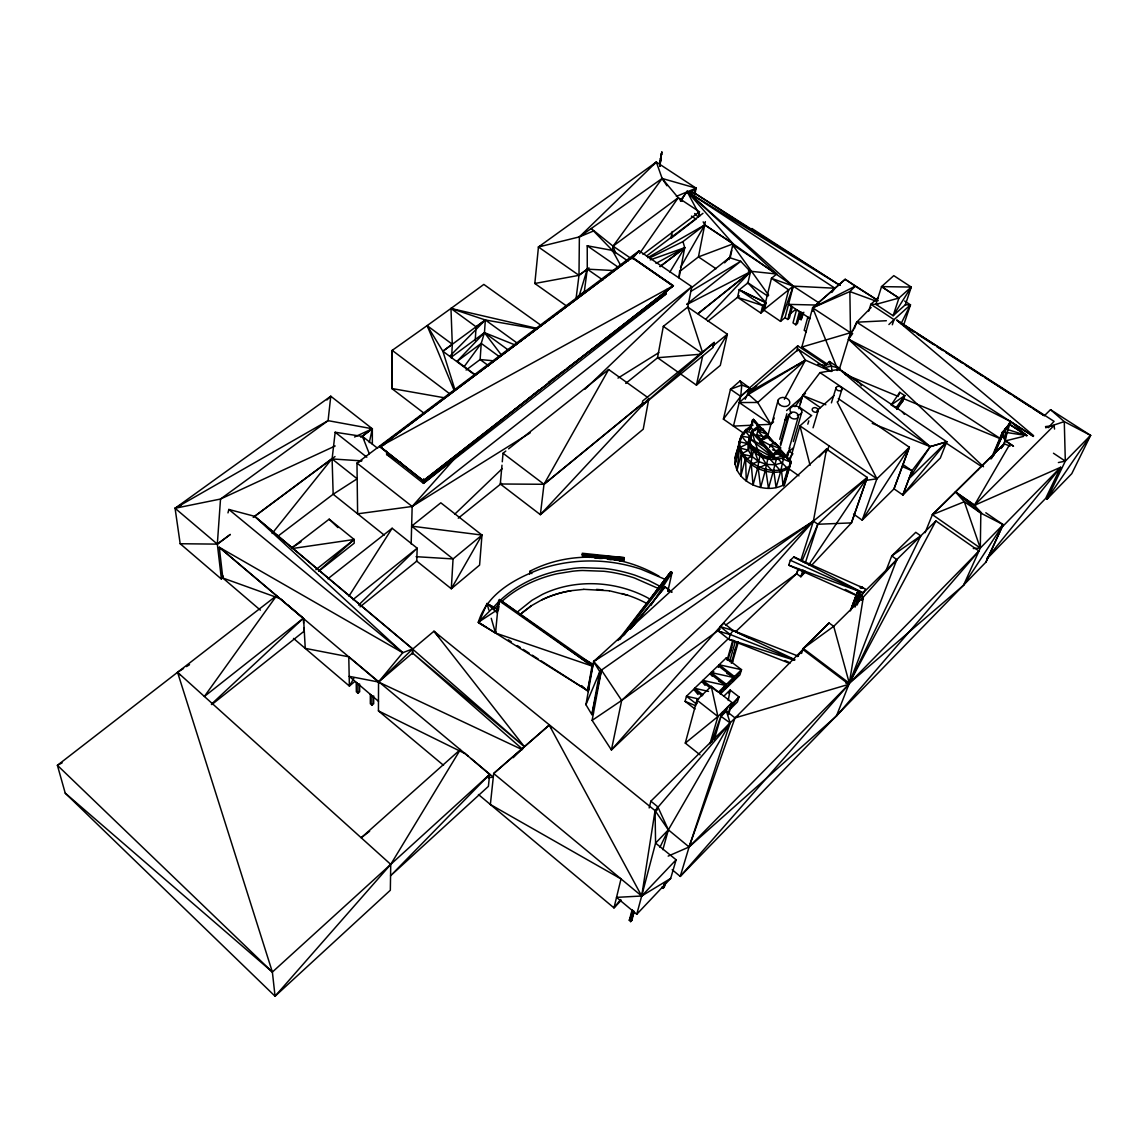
<?xml version="1.0" encoding="UTF-8"?>
<svg xmlns="http://www.w3.org/2000/svg" width="1148" height="1148" viewBox="0 0 1148 1148"><rect width="100%" height="100%" fill="white"/><g stroke="black" fill="none" stroke-linecap="round" stroke-linejoin="round"><path stroke-width="1.5" d="M661.004 157.089L660.502 159.17L661.463 153.775L659.54 164.02M443.53 765.314L378.438 710.885L378.539 682.012L402.761 652.695L412.663 648.936L412.548 652.997L378.524 682.027L349.193 676.33L378.481 701.299M673.374 285.709L423.311 480.61L380.045 446.572L632.003 257.224L673.374 285.709L423.296 481.012L380.045 446.988L632.003 257.224L673.302 286.125L631.931 257.64L380.045 446.572L423.296 481.012L673.374 285.709L380.045 446.572M666.758 289.425L665.912 294.118L423.454 483.351L386.618 454.45L386.661 451.379M694.77 195.074L696.09 188.157L656.326 162.055L579.367 236.904L578.994 275.333L575.952 299.484M753.145 429.94L751.093 427.659C717.256 447.978 763.305 483.767 787.815 468.7L776.794 457.65C766.132 458.282 754.451 453.331 750.232 442.985L749.716 436.369L752.471 430.486L758.139 426.123L757.379 429.022M411.156 543.922L412.161 506.469L456.129 456.947M412.505 654.087L412.663 648.936L254.626 516.313L228.839 509.454L227.978 512.898M423.612 478.802L423.454 483.351L539.115 389.904M668.193 591.421L668.366 588.02M451.609 358.104L452.298 344.257L427.128 325.616L392.2 350.355L391.769 388.498L423.956 413.151M475.2 340.669L476.09 326.807L485.346 319.976L535.37 328.759M454.178 390.492L427.128 325.616L450.963 308.453L485.346 319.976L484.456 332.647L481.242 343.396L480.122 359.539L466.088 370.058M497.873 610.994L499.466 599.529L592.942 664.95L587.647 690.666L478.343 622.273C486.738 594.033 514.763 578.635 540.608 569.006C564.787 560.841 590.933 558.976 616.089 563.037A144.017 121.358 10.9 0 1 641.029 569.178L664.663 579.152M411.644 526.143L481.973 535.083L451.308 588.752L453.058 558.933L411.63 526.143L440.818 502.81L481.973 535.083L479.591 565.103L451.308 588.752L416.408 560.827M994.01 455.196L1002.29 436.039L1002.606 431.892M647.458 397.28L608.655 369.512L543.994 484.269L540.364 514.663L648.907 398.313L643.224 429.209L540.364 514.663L500.298 483.997L501.977 465.213M502.279 461.797L503.039 453.259L505.809 451.049M493.726 609.516L493.984 606.747C508.851 590.158 528.912 578.793 550.251 572.795A117.613 98.599 10.5 0 1 557.684 570.9L573.024 568.432A109.146 91.237 10.4 0 1 579.697 567.83A87.922 72.984 10.1 0 1 583.026 567.7L604.322 568.475A116.838 97.91 10.6 0 1 612.128 569.523A131.403 110.595 10.7 0 1 634.973 575.191L648.591 580.414L661.162 586.886M592.942 664.95L592.009 666.027L495.52 633.036L498.648 600.418L592.009 666.027L587.647 690.666L541.239 660.918M498.476 609.818L498.806 606.388M565.935 305.555L534.825 283.484L538.455 246.992L656.34 162.055L662.138 178.471L666.945 185.775M679.099 276.137L679.673 270.957M757.493 468.499L760.22 454.163L766.29 464.366L771.987 470.565M277.629 536.389L333.15 494.257L357.186 478.788L332.102 458.956L335.173 432.236L362.51 436.455L377.678 448.351M529.687 574.187L530.046 571.159C570.125 550.308 620.523 553.393 659.096 576.267M660.875 158.611L659.684 166.259M632.462 915.386L631.874 920.352L630.697 921.543L629.348 920.38L632.074 909.962L633.452 911.139L630.697 921.543L632.074 909.962M584.332 291.606L587.274 269.177L587.231 245.787L612.458 250.422L628.056 261.113M612.314 251.441L613.089 246.146L662.152 178.471L696.075 188.143L693.736 192.864M661.75 887.217L663.099 888.351L664.233 887.189L664.721 883.831M661.148 157.692L659.741 166.446M660 163.834L661.894 151.78L661.061 155.597M750.892 462.988L753.82 449.126L758.297 461.367L766.29 464.366L774.785 464.84L782.462 462.701L784.515 455.512L776.794 457.65L773.537 470.063M624.024 558.889L624.297 557.67L582.28 553.25L582.366 554.484L624.067 558.703L623.881 559.837L582.51 555.56L582.395 554.312M412.663 649.122L433.958 631.228L655.063 810.631L641.675 896L636.781 914.253L616.533 897.377L641.675 896L670.676 878.435L676.115 859.795L655.58 843.106L655.063 810.631L730.157 722.967L802.926 649.538L848.903 684.294L680.233 876.426L672.183 869.71M796.899 351.144L797.745 345.835L826.66 365.164M705.331 221.636L698.443 256.908L679.673 271.473M661.191 155.64L661.506 153.976L661.119 155.984M765.443 469.288L768.27 457.162L779.607 469.776M593.487 713.08L591.866 714.63L585.939 704.7L593.616 661.549L826.531 449.112L867.242 477.496L851.457 522.9L811.679 565.218M695.659 219.268L670.949 238.397L672.197 231.466M641.832 405.861L642.708 400.953L714.243 342.434L713.152 347.399L641.832 405.861L714.243 342.434M728.234 700.467L730.114 690.02L739.025 696.936L737.432 701.945L730.056 709.335M819.155 456.933L826.531 449.112L813.401 521.092L800.917 560.109M657.546 357.717L663.314 326.362L687.767 307.047L727.358 334.226L720.298 365.408L696.42 385.125L657.546 357.717L701.299 354.172M727.961 639.02L611.425 749.96L592.124 720.37L601.452 670.102L813.401 521.092L867.242 477.496L851.443 522.9L817.85 524.249L813.401 521.092L593.616 661.549L599.773 671.68L591.866 714.63L601.452 670.102L593.616 661.549L599.285 657.216M679.028 277.916L684.725 247.667L682.974 241.597L704.786 224.922L733.242 243.807L732.524 247.164M687.695 307.391L691.799 286.67L639.135 250.824L356.971 463.103L357.616 513.83L412.161 506.469L530.218 432.839M660.947 157.018L660.531 159.055M781.142 469.36L782.462 462.701M719.983 629.204L621.685 700.424L611.41 749.96L813.415 521.092L621.671 700.424L592.124 720.37M702.691 355.751L696.42 385.125L727.358 334.226L712.506 346.323M589.728 557.368L582.61 556.622L582.538 555.374L623.794 559.722L623.522 560.942L614.639 559.994M659.713 166.173L659.957 165.125M729.066 259.577L733.17 243.864L793.254 286.139L819.572 303.287M730.329 257.209L731.793 250.508M369.283 442.583L372.339 428.778L330.767 396.218L175.07 508.263L180.179 543.736L221.421 579.08L223.085 575.937M750.72 428.29L752.6 419.852L753.504 419.436L774.756 443.142M1003.467 445.639L1010.47 421.474L848.501 339.22L856.724 322.186L871.16 307.463M667.82 591.407L672.068 572.508L670.819 571.776L617.997 640.512M737.547 297.332L739.255 289.813L747.951 282.824L766.06 302.785L764.209 310.276L760.866 313.06L737.547 297.332L762.702 305.569L766.046 302.785L739.269 289.813L762.702 305.569L760.866 313.06L766.046 302.785M747.779 283.556L750.534 271.689L740.733 261.285L729.497 257.626L690.809 288.277M789.81 447.72L787.141 457.621M723.398 419.135L730.458 389.287L740.03 380.949L749.96 388.11L740.733 396.347L723.398 419.135L743.359 432.983M765.329 303.259L771.456 278.318L776.722 274.013L687.092 191.486L680.477 200.785M581.606 685.614L588.221 691.613L589.125 688.283M748.309 394.74L750.06 388.182L740.747 396.347L733.443 426.123L753.059 425.162M738.551 447.777C723.355 474.928 759.904 496.768 783.022 485.231L788.36 466.82C763.822 481.945 717.672 445.941 751.581 425.75L750.706 429.137M739.398 444.391L741.967 434.231L735.165 458.468L739.843 439.871L735.064 464.495L739.757 445.912L736.959 470.58L741.68 452.039L740.79 476.305L745.583 457.794L746.272 481.242L751.136 462.759L753.045 485.059L757.996 466.619L760.622 487.469L765.687 469.044L768.486 488.345L773.652 469.934L776.091 487.541L781.343 469.13L783.022 485.231M649.165 807.934L650.887 801.175L657.847 806.886L668.366 829.846L689.101 846.98L680.233 876.426L985.902 562.161L1003.137 524.65L985.802 512.754M744.923 432.782L745.784 429.381L743.961 434.418M750.405 428.434L752.6 419.852L762.042 430.4M752.184 424.588L753.504 419.436L765.027 432.739M742.641 453.187L748.367 450.217L747.85 443.616L749.716 436.369L748.367 450.217L751.926 456.344L758.297 461.367L750.634 464.653M750.979 436.283L752.471 430.486L747.85 443.616L739.283 447.82L748.367 450.217L750.232 442.985L751.926 456.344L745.095 459.688M694.999 709.019L685.126 701.371L686.461 696.233L693.751 689.274L702.16 695.817M831.87 292.467L834.998 288.234L793.254 286.139L763.693 309.917L780.54 321.368L785.06 317.652L793.268 286.139L687.092 191.486L680.477 200.9M656.957 810.258L657.847 806.886L655.393 811.607M756.79 434.647L763.147 436.814L757.795 430.816L767.869 434.561L763.147 436.814L762.129 440.645L756.79 434.647L757.795 430.816L762.502 428.563L767.869 434.561L766.835 438.393M633.452 911.139L629.348 920.38L632.074 913.234M785.06 317.652L787.815 319.488L791.302 306.215L788.518 304.378L817.132 305.067M792.464 306.473L789.408 318.082L787.815 319.488M634.227 911.426L631.874 920.352L630.51 919.189M779.966 450.533L772.346 455.856L772.877 453.962L779.966 450.533L779.42 452.441L772.346 455.856L759.775 441.75L760.292 439.842L767.366 436.455L770.38 440.459M795.851 324.798L799.41 311.553L796.54 309.673L793.01 322.918L795.851 324.798L797.458 323.435L800.572 311.854M768.184 434.331L770.896 424.301L774.254 418.03M803.815 312.256L801.117 319.704L799.812 318.857L801.605 312.227M700.079 754.882L685.284 743.086L696.908 700.05L711.243 686.317L732.123 702.648L728.535 714.558M772.877 419.58L778.157 400.021M801.204 316.389L802.093 313.074M801.117 319.704L802.911 313.074M719.279 629.778L720.169 626.55L723.757 623.149L733.098 630.51L749.056 638.044M769.619 447.404L770.308 444.864L775.029 442.597L780.453 448.653L779.392 452.456M662.855 849.692L668.366 829.832L730.157 722.967L726.383 711.172L721.03 716.395L730.171 722.967L689.101 846.98L668.165 856.107M828.296 364.791L801.821 347.069L812.655 307.822L845.186 279.294L878.22 300.661M779.736 439.325L786.854 413.754M780.324 443.989L787.471 418.446M718.361 667.347L719.093 664.749L726.182 657.976L741.493 669.686L739.943 674.881L732.926 681.697L734.447 676.531L741.493 669.686L719.093 664.749L734.447 676.531L726.813 673.532M780.726 445.467L789.551 414.026M798.434 656.226L733.098 630.51L730.228 634.514L728.865 639.336L789.738 663.357M800.314 403.723L802.653 395.457L819.973 372.626L839.346 369.254M798.865 408.717L802.653 395.472L805.48 393.448M727.115 660.071L732.797 640.225M727.875 660.258L733.558 640.426L735.308 641.718L729.597 661.535M730.329 652.136L731.75 647.171M786.251 457.22L787.672 452.326L793.34 447.95M789.207 448.394L798.219 416.997A4.592 3.401 14.6 0 0 792.837 412.046A4.592 3.401 14.6 0 0 790.585 417.499A4.592 3.401 14.6 0 0 798.219 416.997M664.405 883.802L663.099 888.351L664.893 883.3M664.233 887.189L665.539 882.64M793.34 441.578L801.706 412.548M737.49 641.675L731.262 663.142L732.582 661.822L738.351 641.99M789.68 461.252L799.955 425.851L811.708 415.389M734.218 653.37L735.653 648.405M716.826 691.225L702.82 680.391L710.009 673.532L725.378 685.385L723.871 690.536L720.356 694.023M783.467 485.733L791.273 461.582L784.371 485.303L783.467 485.733L790.355 462.027L791.273 461.582L780.654 449.729M713.855 671.709L711.014 672.513L733.5 677.492L731.965 682.658L724.905 689.532L726.411 684.366L733.5 677.492L718.16 665.697L711.014 672.513L726.411 684.366L718.763 681.338M709.952 743.832L717.916 716.539L711.258 686.332M714.185 739.671L722.236 712.32L711.459 742.455M807.805 424.172L808.795 420.828M729.109 693.449L730.114 690.02L723.929 696.09M726.067 712.191L727.588 707.096L732.123 702.648L728.334 712.678M813.057 427.802L818.108 410.927A3.071 2.253 15.1 0 0 814.477 407.626A3.071 2.253 15.1 0 0 813.014 411.271A3.071 2.253 15.1 0 0 818.108 410.927M579.037 296.299L587.274 269.163L613.319 270.512M839.116 370L850.481 332.719L849.864 291.578L876.154 301.163M831.425 402.862L836.117 387.579M838.169 401.441L841.871 389.531A3.042 2.21 15.4 0 0 838.255 386.288A3.042 2.21 15.4 0 0 836.849 389.861A3.042 2.21 15.4 0 0 841.871 389.531M845.373 589.469L860.986 597.563L788.776 565.189L790.312 560.267L793.828 556.967L865.492 589.01L861.588 595.956M868.692 311.108L870.844 304.277L878.392 297.476M825.469 452.513L826.531 449.098M827.378 450.82L828.956 445.797M875.953 304.349L881.549 286.613L893.79 275.649L911.268 287.072L905.356 304.765L893.115 315.743L875.953 304.349L898.941 298.049L911.268 287.072L881.549 286.613L898.941 298.049L893.115 315.743L911.268 287.072M735.739 631.615L796.597 573.684L798.219 568.59M803.026 569.982L800.83 576.755L796.583 573.684L725.766 625.014M805.222 563.209L817.85 524.249L867.257 477.496L808.766 564.916M892.326 324.769L894.019 319.661L910.464 304.851L904.653 301.02M630.697 921.543L634.069 911.584M903.763 324.683L910.464 304.851L905.298 304.78M801.548 653.456L803.299 648.462L829.043 622.977L833.706 626.334L849.333 683.232L836.418 716.065L689.087 846.966L735.021 717.916L737.992 716.022M898.784 395.084L899.731 392.329L904.724 395.63L902.787 401.111L896.904 409.362M838.313 398.629L909.388 447.261L876.9 478.788L862.205 520.159L853.524 514.06M786.753 457.435L789.02 451.092L792.881 453.733L788.131 460.233M857.886 591.062L851.271 608.87L856.078 595.927M853.969 602.686L855.734 597.821L852.62 605.943L853.395 604.293M854.313 328.802L856.738 322.201L886.371 320.723M893.976 488.904L909.374 447.261L862.205 520.159L893.976 488.904L909.388 447.261M856.925 593.1L850.324 610.894L860.656 592.081L856.925 593.1L859.852 594.19L855.03 607.12M862.851 587.876C854.012 584.676 868.362 588.293 860.397 588.163M856.853 603.905L859.895 595.798M857.14 604.996L860.785 595.267L935.878 520.934L978.971 551.026L836.433 716.065M862.105 600.361L863.325 597.132L896.803 559.593L891.752 555.905L915.76 532.313L920.768 535.858L849.333 683.232L845.846 683.16M819.988 372.626L930.224 446.658L908.958 478.788L946.756 441.779L930.239 446.644L839.346 369.24L946.756 441.765L902.845 494.975L911.986 470.737L930.239 446.644L946.756 441.779L940.327 458.066L902.845 494.975L894.005 488.833M902.845 494.975L912 470.737L903.117 464.639M894.766 562.491L896.803 559.593L849.333 683.232L803.299 648.462L829.071 622.977M886.041 570.656L891.752 555.905L920.768 535.858M993.106 455.971L1002.62 431.892L1009.293 424.186L1026.814 435.58L1002.62 431.892L990.925 459.071M925.073 532.715L932.406 514.648L977.68 470.063M585.939 704.7L599.773 671.68L601.452 670.102L621.671 700.424M992.044 457.865L1005.318 428.821L1009.307 424.186L1026.814 435.594L1005.318 428.821L1004.084 431.72M486.034 627.095L478.343 622.273L497.773 609.516L486.982 603.561L478.702 622.905L495.52 633.036L496.323 632.146M796.583 573.684L798.635 568.891M802.065 560.927L817.835 524.249M745.224 399.246L750.06 388.182M860.785 595.281L863.339 597.132L849.333 683.232L963.516 585.337L980.306 548.055L1003.137 524.636L980.837 513.113L964.306 501.748L955.466 491.947L932.391 514.648L980.306 548.055L980.837 513.113L955.466 491.947L975.7 505.823M985.902 562.161L1003.137 524.636L963.516 585.337M739.369 441.765L747.85 443.616L749.228 440.674M749.328 430.529L751.581 425.75M861.804 600.347L863.325 597.132L833.706 626.334L803.299 648.462M1050.549 409.664L1064.282 421.617L1090.6 435.393L1071.773 473.665L1046.933 499.222L1065.315 461.137L1090.586 435.379L1050.52 409.664L1044.25 415.863M659.942 847.296L668.366 829.832L655.063 810.631M670.949 238.397L672.527 235.254M901.008 323.722L910.464 304.851M935.878 520.948L849.333 683.232L978.971 551.026M784.371 399.26L805.422 360.156L798.405 349.351L748.424 392.2M1006.782 428.247L1010.47 421.488L1033.458 436.441M1005.705 430.227L1010.455 421.474L1026.814 435.594M680.463 267.484L704.772 224.922L703.164 221.88M1001.142 448.509L1005.548 440.861L1005.318 428.821M981.612 512.955L974.322 505.378L1009.279 445.209M353.814 678.454L349.379 686.045L293.515 638.417M894.966 562.663L896.803 559.593M896.66 409.018L904.724 395.63L891.235 404.885L895.885 408.014L904.724 395.63M669.887 272.047L684.725 247.667L650.213 259.893M348.963 596.156L392.142 528.252L417.169 548.184L416.767 561.128L360.056 606.847M650.93 605.441L672.068 572.508L624.325 634.801M755.312 430.471L758.139 426.123M1002.276 446.845L1004.213 443.917L977.694 470.077M804.805 570.829L800.845 576.755L805.652 571.632M899.731 392.329L891.235 404.885L893.431 402.532M1046.933 499.222L1090.586 435.379M639.623 253.507L678.21 197.743L662.138 178.485L579.353 236.904L538.441 246.992L578.994 275.333L587.274 269.163L602.887 280.026M719.667 693.464L725.378 685.385L702.82 680.391M721.03 716.395L727.588 707.096M724.905 689.532L733.5 677.492M732.926 681.697L741.493 669.686M464.581 366.083L481.242 343.396L499.638 356.87M983.506 466.748L848.515 339.234L852.677 333.523M785.519 419.436L789.709 413.782M794.947 406.708L802.265 396.821M622.862 635.992L670.819 571.776L619.82 639.522M797.444 656.57L802.911 649.538M620.623 899.544L613.979 907.896L478.429 794.516M272.133 533.49L332.088 458.569L333.164 494.257L384.221 535.097M729.411 708.933L739.025 696.936L730.372 705.503M986.835 558.488L1060.652 467.265L974.322 505.378L955.452 491.932L1004.428 443.458M630.238 629.305L664.993 586.872L671.824 592.038L664.993 586.872M631.429 627.985L665.151 586.958M587.647 690.666L588.565 689.589M632.017 258.86L639.149 250.824L629.965 259.391M1048.224 427.716L1054.065 421.359L896.832 320.206L1033.616 435.68M724.618 262.82L729.511 257.626M705.934 319.087L750.534 271.689L686.992 304.478M763.276 439.426L767.869 434.561M636.781 914.253L670.676 878.435M780.453 448.653L774.67 454.737L775.732 450.934L780.453 448.653L770.308 444.864L775.732 450.934L772.504 449.801M676.115 859.795L641.675 896L493.669 773.494L549.218 725.106L551.442 727.918M475.559 375.052L457.134 361.304L484.442 332.647L515.653 345.189M480.682 619.82L478.343 622.273L493.984 606.747M621.197 900.348L613.979 907.896L621.011 878.909L490.368 804.504L493.683 773.494L549.232 725.106L641.675 896L655.58 843.106L668.366 829.832M495.821 607.335L498.964 604.063M987.093 558.689L1045.685 498.376L1060.652 467.265L999.865 529.357M449.686 356.325L485.346 319.976L516.901 342.893M689.087 846.966L848.903 684.294L735.021 717.916L726.383 711.172M653.8 164.595L656.326 162.055M974.322 505.378L1054.007 425.578L1054.567 429.065M849.864 291.578L855.274 286.182L876.943 299.901M650.873 801.175L730.157 722.967M326.936 399.978L330.767 396.218L328.084 420.656L220.516 499.036L175.07 508.263L217.331 544.109L221.421 579.08M513.199 757.68L524.392 746.745L433.958 631.228L438.665 636.58M685.284 743.086L717.916 716.539L732.123 702.648M358.535 605.125L417.183 548.184L352.91 599.658M488.158 777.813L493.281 777.124L348.777 656.814L305.253 648.362L303.574 618.585L219.282 547.295L378.539 682.027L412.663 648.936L254.626 516.313L402.747 652.71L219.282 547.295L222.827 578.018L260.366 610.133M718.232 692.316L725.378 685.385M454.637 514.304L502.336 468.528M584.82 389.359L691.799 286.67L412.161 506.469L356.985 463.103L361.62 460.391M703.021 694.841L694.597 688.298L701.83 681.381L710.225 687.896M888.896 324.525L894.019 319.661L870.844 304.277L877.732 304.378M211.361 704.226L303.345 618.284L287.359 604.637M519.786 614.811L531.323 605.757L541.756 599.873A105.028 88.382 10.8 0 1 553.035 595.224A100.493 84.464 10.7 0 1 571.101 590.689L583.815 589.369M518.25 611.253L531.998 600.275L542.473 594.363A105.487 88.568 10.8 0 1 553.795 589.713A100.924 84.651 10.7 0 1 571.934 585.179C590.962 582.122 610.664 583.815 628.961 589.828A102.689 86.157 10.7 0 1 646.64 597.276L650.213 599.242M369.627 831.238L361.19 837.767L460.42 749.486L390.736 864.387L390.334 890.245L275.061 996.22L272.377 972.055L489.636 774.412L471.039 758.555M801.821 347.069L850.481 332.719L853.079 330.394M501.619 601.667C515.265 589.182 532.17 580.63 549.878 575.579A117.354 98.47 10.5 0 1 557.297 573.713L572.608 571.23A108.902 91.123 10.4 0 1 579.266 570.628A87.722 72.898 10.1 0 1 582.596 570.484L603.834 571.259A116.579 97.781 10.6 0 1 611.626 572.321A131.116 110.466 10.7 0 1 634.428 577.961L659.038 588.795M837.165 370.503L839.633 368.278L829.459 361.52L823.26 367.03M318.642 571.058L354.158 539.488L329.175 519.183L291.979 547.725L301.02 541.827M816.888 410.783L833.936 395.63M784.988 419.766L788.906 416.337M748.496 394.395L757.723 402.474L770.911 424.315L739.212 402.546L748.496 394.395L805.422 360.156L831.166 371.522L798.42 349.351L800.787 351.977M749.343 388.096L797.745 345.835M773.565 421.947L770.882 424.301L756.632 424.99M786.581 410.568L803.026 396.146M799.812 318.857L800.759 318.053M354.732 681.553L349.379 686.045L348.777 656.814M357.975 693.177L357.846 683.778L356.21 682.443L356.354 691.857L357.975 693.177L359.683 691.756L359.582 683.921M371.952 705.159L371.923 695.803L370.316 694.44L370.345 703.796L371.952 705.159L373.688 703.71L373.674 695.918M481.973 535.083L453.058 558.933L416.093 556.68M707.9 321.225L739.369 295.854M458.267 518.179L501.533 483.351M625.746 383.389L657.847 357.559M521.938 612.845L531.323 605.8M686.791 304.206L740.733 261.285L690.852 291.377M211.777 704.614L304.077 631.242L303.89 627.999M508.593 448.839L608.655 369.512M315.844 569.724L354.158 539.488L354.215 543.191L318.742 571.245M327.854 578.793L392.157 528.252M760.033 430.701L757.637 428.032L751.983 432.394L749.228 438.278L749.744 444.893C755.083 457.679 771.657 462.701 783.969 457.421M684.725 247.667L660.129 266.551L684.725 247.667L655.982 263.38M789.049 314.595L795.693 309.501M646.496 256.09L702.978 213.327M643.009 254.44L699.448 211.792M576.999 297.074L584.361 291.549M548.385 382.255L564.156 370.431M567.026 368.278L665.897 294.118M254.626 516.299L332.088 458.569M253.206 517.418L335.015 456.545M360.845 437.316L372.325 428.778L372.354 444.161M588.981 267.886L578.994 275.333L534.825 283.484M680.334 199.896L683.218 197.714M690.364 192.419L696.075 188.143L676.344 196.394M457.119 361.304L481.242 343.396M694.626 213.514L698.4 217.144L699.476 211.806L678.21 197.743L613.061 246.146L615.486 252.79M450.734 357.602L484.456 332.647L508.65 350.298M362.495 436.053L372.339 428.778L328.084 420.656L175.07 508.263L181.456 505.177M455.053 390.09L442.855 351.216L452.283 344.257L450.963 308.453L483.839 284.417L540.478 324.956M427.128 325.616L442.855 351.216L485.346 319.976M593.674 664.62L582.122 658.091M900.104 402.962L902.787 401.111M749.199 390.722L756.675 385.771M183.537 668.495L177.553 672.283L272.377 972.055L65.235 793.153L57.4 765.314L276.711 595.539L204.387 696.463L303.345 618.284L303.617 623.149M186.521 666.586L189.52 664.692M617.997 378.094L658.866 352.608M647.673 257.726L704.786 224.922L733.17 243.864L687.092 191.486L694.425 193.007L839.862 285.335L687.092 191.472L694.411 193.036L750.706 229.428M748.596 392.473L805.422 360.156L757.723 402.474L739.212 402.546M380.045 446.988L384.752 444.405M62.136 762.875L57.4 765.314L272.377 972.055M649.653 257.927L682.974 241.597M758.957 467.81L766.29 464.366M335.187 445.969L220.516 499.036L217.331 544.123L180.179 543.736M354.56 437.001L372.325 428.778M849.864 291.578L812.655 307.822L837.265 368.422M538.441 247.007L541.741 245.572M579.353 236.904L594.147 230.719M932.391 514.648L964.32 501.748L980.292 548.055L973.289 548.543M733.242 243.807L698.458 256.908L716.065 268.747M1045.656 427.759L1064.282 421.617L1065.315 461.137L1058.384 462.558M1002.29 436.025L1005.548 440.861L1023.542 436.398M759.775 441.75L772.877 453.962L760.292 439.842L765.199 438.737M823.604 367.805L831.453 366.097L839.647 368.278M292.367 548.529L354.158 539.488M864.688 480.567L876.914 478.788L837.179 401.9M1045.498 426.582L1054.007 425.578M620.078 561.013L623.579 560.755L607.55 559.062M583.815 589.326L609.272 590.775M500.298 483.997L544.009 484.284L643.382 402.833L543.994 484.269L503.025 453.245M332.102 458.956L361.835 460.879M582.51 555.56L624.067 558.703M582.61 556.622L623.794 559.722M582.366 554.484L624.297 557.67M596.544 589.398L602.915 589.929M494.3 360.888L480.122 359.539L488.531 365.738M748.367 271.028L776.737 274.013L732.338 244.495L768.672 295.223M582.624 556.436L591.521 557.368M595.08 557.741L602.212 558.502M595.066 557.928L600.404 558.488M607.522 559.248L611.08 559.621M444.247 397.753L391.784 388.498L392.214 350.355L449.801 393.864M817.807 364.189L824.68 365.48M753.16 432.796L745.483 431.347L750.605 437.732L741.479 436.125L747.85 443.616M609.258 590.746L627.87 595.31A102.229 85.971 10.7 0 1 645.492 602.786M694.597 688.298L708.517 691.383M698.687 698.945L686.461 696.233L696.305 703.911M742.727 454.278L751.926 456.344M537.106 328.4L450.949 308.453L476.09 326.807M794.545 660.244L728.865 639.336L718.849 631.4L730.228 634.514L794.646 659.899M621.771 593.502L627.884 595.353M718.849 631.4L722.063 632.376M1004.227 443.917L1010.197 445.984M859.952 586.642L862.923 587.704M222.827 578.018L279.595 598.438M749.96 388.11L741.766 385.068L730.444 389.287L740.733 396.347L741.766 385.068L740.015 380.949M788.776 565.189L862.808 592.712L793.828 556.967L803.141 561.889M825.857 404.77L802.667 395.457L820.39 407.669M872.25 423.382L930.224 446.644M782.219 458.655L790.355 462.027L779.994 450.045M685.126 701.371L695.817 705.776M845.229 374.449L898.253 396.419M903.218 398.471L1000.956 438.981L848.501 339.22M902.141 466.475L911.986 470.737M790.312 560.267L862.808 592.712M794.732 659.555L733.098 630.51L720.169 626.55L730.228 634.514M378.524 682.027L522.297 749.658M785.031 660.502L789.881 662.783M739.269 289.813L765.515 302.398M378.438 710.885L464.71 753.432M760.292 439.842L770.882 445.596M765.845 447.433L749.228 438.278L774.914 458.483M776.421 453.259L782.462 456.588M774.699 458.683L749.744 444.893L751.983 432.394L761.712 440.014M488.876 610.105L486.982 603.561L497.773 609.516M577.487 655.522L580.572 657.244M386.618 454.45L400.537 462.443M508.306 639.823L511.291 641.732M517.289 645.578L520.274 647.486M523.273 649.409L529.257 653.241M532.256 655.164L538.24 659.009M903.562 325.3L914.109 332.088M917.123 334.025L933.711 344.673M936.711 346.624L942.752 350.499M945.765 352.436L962.354 363.084M965.353 365.021L981.942 375.683M984.955 377.62L1010.584 394.08M1013.584 396.017L1030.172 406.679M1033.186 408.616L1043.747 415.404L896.832 320.206L902.213 324.281M856.724 322.186L1033.229 436.254M839.977 285.364L751.911 228.509L755.14 232.771M810.072 318.57L807.819 317.092L804.188 330.323L806.413 331.786M687.092 191.472L834.998 288.234M881.549 286.613L898.941 298.049M788.518 304.392L810.158 318.613M850.496 332.719L812.655 307.822L855.274 286.182L845.186 279.294L812.655 307.822L812.77 311.194M691.469 216.097L695.903 219.038M945.737 442.784L981.454 466.475M1053.462 453.23L1065.315 461.137M747.463 282.48L767.897 296.213M1005.548 440.846L1013.526 446.242L1005.562 440.861L1002.62 431.892M839.332 369.24L859.422 382.801L861.459 385.742M630.266 257.913L613.061 246.146L591.206 228.552L612.458 250.479L620.523 265.159M876.914 478.788L799.941 425.851L810.086 465.342M587.231 245.787L617.911 267.01M773.781 442.741L780.74 447.533M810.718 415.045L799.309 407.138L801.29 409.951M663.314 326.362L701.586 352.996M787.729 467.997L798.965 475.86M592.009 666.027L499.466 599.529L503.24 603.331M442.855 351.216L474.956 375.052M778.416 453.058L782.577 456.33M717.916 716.539L696.893 700.065L697.152 703.523M767.739 459.071L749.744 444.893L756.389 452.341M335.173 432.236L366.829 457.22M228.839 509.454L402.761 652.695M464.409 752.887L468.384 756.288M280.7 598.94L284.704 602.356M412.649 649.122L524.378 746.745L412.534 652.982L522.57 749.242M486.982 603.561L497.443 613.003M329.175 519.183L337.942 527.592M678.224 197.743L681.998 201.388M65.235 793.153L275.061 996.22L390.736 864.387L177.553 672.283L180.064 674.852M766.764 435.666L774.24 444.132M778.559 448.839L790.355 462.027M779.191 452.068L782.778 456.086M760.076 441.449L751.983 432.394L759.158 454.378M764.697 446.615L769.318 451.795M772.791 455.67L775.101 458.253M767.323 435.408L774.24 443.386M902.156 411.658L904.409 414.385M710.009 673.532L712.147 676.143M701.83 681.381L705.044 685.327M693.751 689.274L698.056 694.54M726.182 657.976L728.291 660.574M484.456 332.647L501.418 355.062M530.046 571.159L531.883 573.613M364.347 439.512L362.51 436.455L369.269 453.718M757.637 428.032L759.416 431.031M773.594 455.053L775.374 458.052M687.092 191.486L699.95 215.81M753.504 419.436L755.011 422.651M775.029 442.597L776.278 445.41M762.502 428.563L763.951 431.835M687.767 307.047L702.49 352.336M491.244 618.298L495.52 633.036M830.148 364.877L829.459 361.52L831.453 366.097L831.913 371.392M732.295 659.985L732.582 661.822M791.589 413.223A6.084 4.492 14.6 0 1 792.68 406.421A6.084 4.492 14.6 0 1 801.462 409.434A6.084 4.492 14.6 0 1 797.343 415.189M571.101 590.732A100.493 84.45 10.7 0 0 553.035 595.267A105.013 88.367 10.8 0 0 541.756 599.916M489.636 774.412L488.402 786.366L390.55 875.795L489.636 774.412M788.676 289.87L780.554 321.368L793.268 286.139L771.456 278.318L788.676 289.87M859.709 595.826L856.666 603.934L859.809 595.812M750.519 271.689L697.998 313.662L750.534 271.689M230.246 534.494L217.331 544.123L230.246 534.509M779.521 404.598A6.056 4.463 14.1 0 0 789.594 403.938A6.056 4.463 14.1 0 0 782.505 397.423A6.056 4.463 14.1 0 0 779.521 404.598"/></g></svg>
